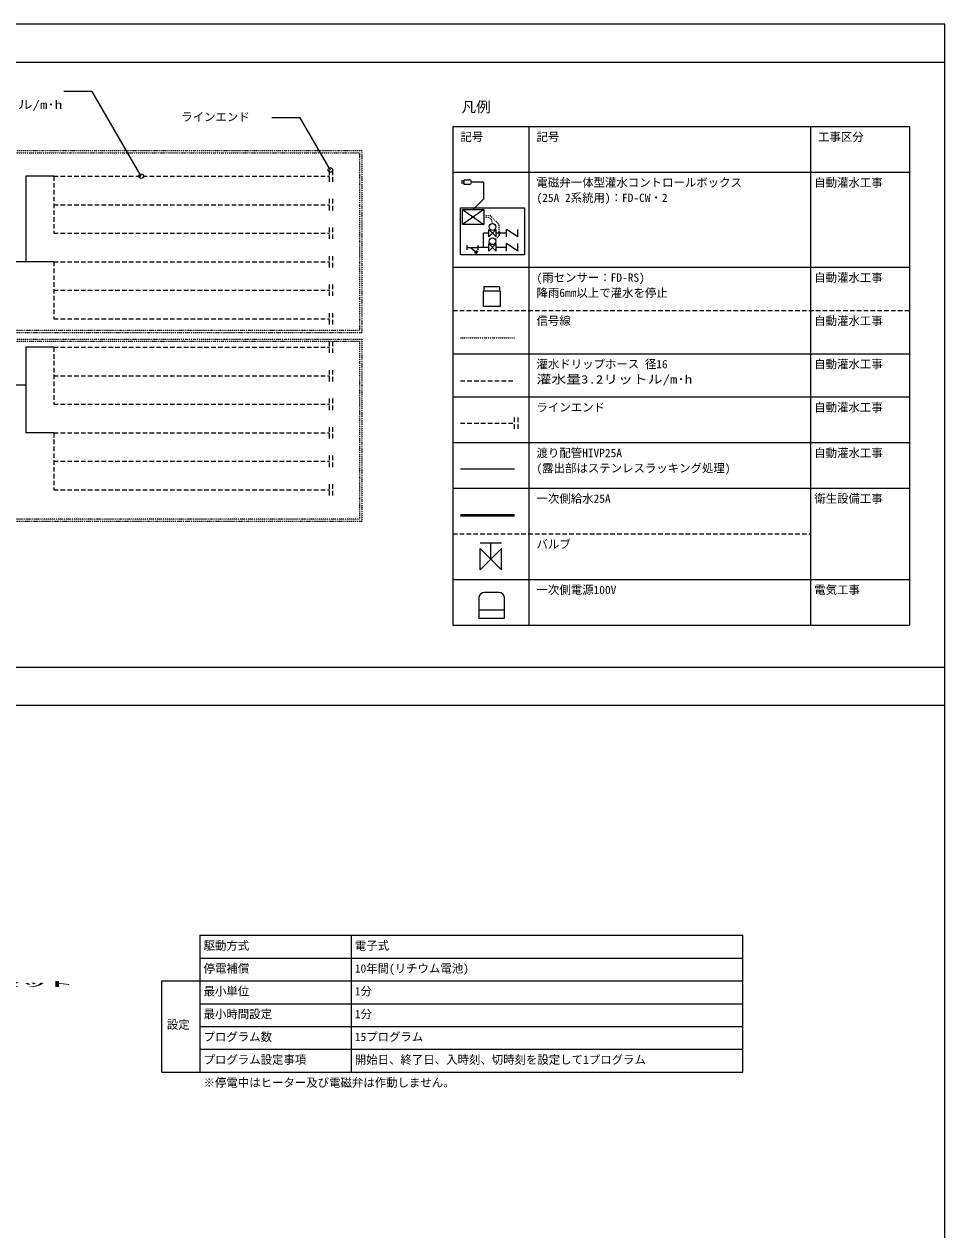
# Model space of a CAD drawing. Units: millimetres, scale not verified. Extents: x -79561 to 6403, y -2774 to 2774.
# Drawn here: x 3983 to 6403, y -397 to 2774 of the extents above; entities that cross this region are included whole.
import ezdxf
from ezdxf.enums import TextEntityAlignment as Align

# ---------------------------------------------------------------- set-up
doc = ezdxf.new("R2010")
doc.units = ezdxf.units.MM
doc.header["$LTSCALE"] = 4
doc.linetypes.add('USER3', pattern=[4.5, 3, -1.5])
doc.linetypes.add('USER4', pattern=[1.27, 0.5, -0.25, 0.01, -0.25, 0.01, -0.25])
for name, color, linetype, lineweight in [('0-1_WAKU', 7, 'Continuous', 18), ('0-3_moji', 7, 'Continuous', 18), ('0-7_KANAMONO', 4, 'Continuous', 18), ('0-8_ZATU', 6, 'Continuous', 18), ('0-9_kansui2', 1, 'Continuous', 18), ('0-B_kansui1', 4, 'Continuous', 18), ('2-2__4-0_', 7, 'Continuous', 18)]:
    doc.layers.add(name, color=color, linetype=linetype, lineweight=lineweight)
doc.styles.add('ＭＳ ゴシック', font='')
doc.styles.get('ＭＳ ゴシック').set_extended_font_data('MS Gothic')

msp = doc.modelspace()

# ---------------------------------------------------------------- linework, layer by layer
at = {"layer": '0-1_WAKU'}
for p, q in [((-1491.071, 2674), (6403.429, 2674)), ((-1491.071, 1083), (6403.429, 1083)), ((-1491.071, 983), (6403.429, 983)), ((5872.107, 17.566), (5872.107, 377.566))]:
    msp.add_line(p, q, dxfattribs=at)
msp.add_lwpolyline([(-1491.071, -2774), (6403.429, -2774), (6403.429, 2774), (-1491.071, 2774)], close=True, dxfattribs=at)
at = {"layer": '0-3_moji'}
for p, q in [((5110.097, 2504.576), (5110.097, 1193.326)), ((5110.097, 2504.576), (6310.097, 2504.576)), ((5310.097, 2504.576), (5310.097, 1193.326)), ((6050.097, 2504.576), (6050.097, 1193.326)), ((6310.097, 2504.576), (6310.097, 1193.326)), ((5110.097, 2384.576), (6310.097, 2384.576)), ((5110.097, 2134.576), (6310.097, 2134.576)), ((5110.097, 1907.076), (6310.097, 1907.076)), ((5110.097, 1793.326), (6310.097, 1793.326)), ((5110.097, 1673.326), (6310.097, 1673.326)), ((5110.097, 1553.326), (6310.097, 1553.326)), ((5110.097, 1313.326), (6310.097, 1313.326)), ((5110.097, 1193.326), (6310.097, 1193.326)), ((4444.9, 377.566), (4444.9, 17.566)), ((4444.9, 377.566), (5872.107, 377.566)), ((4842.538, 377.566), (4842.538, 17.566)), ((4444.9, 317.566), (5872.107, 317.566)), ((4344.9, 17.566), (4344.9, 257.566)), ((4344.9, 257.566), (5872.107, 257.566)), ((4444.9, 197.566), (5872.107, 197.566)), ((4444.9, 137.566), (5872.107, 137.566)), ((4444.9, 77.566), (5872.107, 77.566)), ((4344.9, 17.566), (5872.107, 17.566))]:
    msp.add_line(p, q, dxfattribs=at)
at = {"layer": '0-3_moji', "linetype": 'USER3'}
for p, q in [((5110.097, 2020.826), (6310.097, 2020.826)), ((5110.097, 1433.326), (6050.097, 1433.326))]:
    msp.add_line(p, q, dxfattribs=at)
at = {"layer": '0-3_moji'}
for points in [[(4291.195, 2374.035), (4162.526, 2596.897), (4087.974, 2596.897)], [(4788.182, 2390.241), (4709.13, 2527.163), (4634.578, 2527.163)]]:
    msp.add_lwpolyline(points, dxfattribs=at)
for centre in [(4291.195, 2374.035), (4788.182, 2390.241)]:
    msp.add_circle(centre, 6, dxfattribs=at)
at = {"layer": '0-7_KANAMONO'}
for p, q in [((5234.686, 2071.404), (5189.886, 2071.404)), ((5189.886, 2071.404), (5189.886, 2031.404)), ((5191.486, 2083.404), (5191.486, 2071.404)), ((5233.086, 2083.404), (5191.486, 2083.404)), ((5233.086, 2083.404), (5233.086, 2071.404)), ((5234.686, 2071.404), (5234.686, 2031.404)), ((5234.686, 2031.404), (5189.886, 2031.404))]:
    msp.add_line(p, q, dxfattribs=at)
at = {"layer": '0-7_KANAMONO', "linetype": 'USER4'}
for points in [[(3938.585, 2441.62), (4871.177, 2441.62), (4871.177, 1961.874), (3938.585, 1961.874)], [(3944.585, 2435.62), (4865.177, 2435.62), (4865.177, 1967.874), (3944.585, 1967.874)], [(3938.585, 1945.697), (4871.177, 1945.697), (4871.177, 1465.951), (3938.585, 1465.951)], [(3944.585, 1939.697), (4865.177, 1939.697), (4865.177, 1471.951), (3944.585, 1471.951)]]:
    msp.add_lwpolyline(points, close=True, dxfattribs=at)
at = {"layer": '0-8_ZATU'}
for p, q in [((5231.254, 1279.281), (5193.588, 1279.281)), ((5178.588, 1264.282), (5178.588, 1211.615)), ((5246.254, 1211.615), (5246.254, 1264.282)), ((5246.254, 1232.406), (5178.588, 1232.406)), ((5178.588, 1211.615), (5246.254, 1211.615))]:
    msp.add_line(p, q, dxfattribs=at)
for centre, start, end in [((5193.588, 1264.282), 90, 180), ((5231.254, 1264.282), 0, 90)]:
    msp.add_arc(centre, 15, start, end, dxfattribs=at)
at = {"layer": '0-9_kansui2'}
for p, q in [((3988.131, 2374.035), (3988.131, 2149.035)), ((4060.927, 2374.035), (3988.131, 2374.035)), ((5140.228, 2361.202), (5132.075, 2361.202)), ((5140.228, 2355.577), (5132.075, 2355.577)), ((5140.228, 2364.64), (5152.728, 2364.64)), ((5190.697, 2358.39), (5158.978, 2358.39)), ((5190.697, 2358.39), (5190.697, 2313.533)), ((5135.097, 2286.058), (5191.347, 2246.683)), ((5191.347, 2286.058), (5135.097, 2246.683)), ((5163.222, 2286.058), (5190.697, 2313.533)), ((5190.375, 2186.683), (5190.375, 2224.183)), ((5204.974, 2224.183), (5190.375, 2224.183)), ((5204.974, 2214.279), (5223.97, 2234.087)), ((5223.97, 2214.279), (5204.974, 2234.087)), ((5204.974, 2214.279), (5204.974, 2234.087)), ((5223.97, 2214.279), (5223.97, 2234.087)), ((5251.14, 2224.183), (5223.97, 2224.183)), ((5280.54, 2214.279), (5251.14, 2234.087)), ((5251.14, 2214.279), (5251.14, 2234.087)), ((5280.54, 2214.279), (5280.54, 2234.087)), ((5146.746, 2192.869), (5146.746, 2180.497)), ((5175.777, 2192.869), (5175.777, 2180.497)), ((5204.974, 2176.779), (5223.97, 2196.587)), ((5223.97, 2176.779), (5204.974, 2196.587)), ((5204.974, 2176.779), (5204.974, 2196.587)), ((5223.97, 2176.779), (5223.97, 2196.587)), ((5280.54, 2176.779), (5251.14, 2196.587)), ((5251.14, 2176.779), (5251.14, 2196.587)), ((5280.54, 2176.779), (5280.54, 2196.587)), ((5146.746, 2186.683), (5175.777, 2186.683)), ((5156.895, 2186.683), (5170.692, 2175.194)), ((5173.925, 2178.528), (5167.459, 2171.86)), ((5175.87, 2176.642), (5169.404, 2169.974)), ((5204.974, 2186.683), (5175.777, 2186.683)), ((5251.14, 2186.683), (5223.97, 2186.683)), ((4060.927, 2149.035), (3888.131, 2149.035)), ((3988.131, 1924.035), (3988.131, 1699.035)), ((4060.927, 1924.035), (3988.131, 1924.035)), ((3590.668, 1825.398), (3988.131, 1825.398)), ((4060.927, 1699.035), (3988.131, 1699.035)), ((5130.097, 1604.378), (5272.532, 1604.378)), ((5130.097, 1484.378), (5272.532, 1484.378)), ((5130.097, 1480.378), (5272.532, 1480.378)), ((5237.914, 1409.02), (5181.664, 1409.02)), ((5209.789, 1366.832), (5209.789, 1409.02))]:
    msp.add_line(p, q, dxfattribs=at)
at = {"layer": '0-9_kansui2', "linetype": 'USER4'}
for p, q in [((5214.472, 2249.351), (5211.36, 2260.966)), ((5130.097, 1949.176), (5272.532, 1949.176))]:
    msp.add_line(p, q, dxfattribs=at)
at = {"layer": '0-9_kansui2'}
for points in [[(5152.728, 2352.14), (5140.228, 2352.14), (5140.228, 2364.64), (5152.728, 2364.64)], [(5152.728, 2352.14), (5140.228, 2352.14), (5140.228, 2364.64)]]:
    msp.add_lwpolyline(points, dxfattribs=at)
for points in [[(5298.847, 2291.058), (5298.847, 2167.308), (5130.097, 2167.308), (5130.097, 2291.058)], [(5135.097, 2286.058), (5191.347, 2286.058), (5191.347, 2246.683), (5135.097, 2246.683)], [(5237.914, 1338.707), (5237.914, 1394.957), (5181.664, 1338.707), (5181.664, 1394.957)]]:
    msp.add_lwpolyline(points, close=True, dxfattribs=at)
at = {"layer": '0-9_kansui2', "linetype": 'USER4'}
for points in [[(5231.929, 2227.183), (5231.929, 2247.008), (5208.94, 2269.997), (5191.347, 2269.997)], [(5191.347, 2266.37), (5201.999, 2266.37), (5211.36, 2260.966)], [(5222.165, 2207.409), (5231.929, 2217.173), (5231.929, 2221.183)]]:
    msp.add_lwpolyline(points, dxfattribs=at)
at = {"layer": '0-9_kansui2'}
for centre in [(5214.472, 2240.467), (5214.472, 2202.967)]:
    msp.add_circle(centre, 8.883, dxfattribs=at)
msp.add_arc((5152.728, 2358.39), 6.25, 270, 90, dxfattribs=at)
msp.add_arc((5152.728, 2358.39), 6.25, 270, 90, dxfattribs=at)
at = {"layer": '0-9_kansui2', "linetype": 'USER4'}
msp.add_arc((5231.929, 2224.183), 3, 270, 90, dxfattribs=at)
at = {"layer": '0-B_kansui1', "linetype": 'USER3'}
for p, q in [((4786.103, 2359.035), (4786.103, 2389.035)), ((4795.103, 2359.035), (4795.103, 2389.035)), ((4060.927, 2374.035), (4060.927, 2224.035)), ((4060.927, 2374.035), (4786.103, 2374.035)), ((4060.927, 2299.035), (4786.103, 2299.035)), ((4786.103, 2284.035), (4786.103, 2314.035)), ((4795.103, 2284.035), (4795.103, 2314.035)), ((4060.927, 2224.035), (4786.103, 2224.035)), ((4786.103, 2209.035), (4786.103, 2239.035)), ((4795.103, 2209.035), (4795.103, 2239.035)), ((4786.103, 2134.035), (4786.103, 2164.035)), ((4795.103, 2134.035), (4795.103, 2164.035)), ((4060.927, 2149.035), (4786.103, 2149.035)), ((4060.927, 2074.035), (4786.103, 2074.035)), ((4786.103, 2059.035), (4786.103, 2089.035)), ((4795.103, 2059.035), (4795.103, 2089.035)), ((4786.103, 1984.035), (4786.103, 2014.035)), ((4795.103, 1984.035), (4795.103, 2014.035)), ((4786.103, 1909.035), (4786.103, 1939.035)), ((4795.103, 1909.035), (4795.103, 1939.035)), ((4060.927, 1924.035), (4786.103, 1924.035)), ((4060.927, 1849.035), (4786.103, 1849.035)), ((4786.103, 1834.035), (4786.103, 1864.035)), ((4795.103, 1834.035), (4795.103, 1864.035)), ((5130.097, 1835.426), (5272.532, 1835.426)), ((4786.103, 1759.035), (4786.103, 1789.035)), ((4795.103, 1759.035), (4795.103, 1789.035)), ((4786.103, 1684.035), (4786.103, 1714.035)), ((4795.103, 1684.035), (4795.103, 1714.035)), ((5130.097, 1724.378), (5272.532, 1724.378)), ((5272.532, 1709.378), (5272.532, 1739.378)), ((5281.532, 1709.378), (5281.532, 1739.378)), ((4060.927, 1699.035), (4786.103, 1699.035)), ((4060.927, 1624.035), (4786.103, 1624.035)), ((4786.103, 1609.035), (4786.103, 1639.035)), ((4795.103, 1609.035), (4795.103, 1639.035)), ((4786.103, 1534.035), (4786.103, 1564.035)), ((4795.103, 1534.035), (4795.103, 1564.035))]:
    msp.add_line(p, q, dxfattribs=at)
for points in [[(4060.927, 2149.035), (4060.927, 1999.035), (4786.103, 1999.035)], [(4060.927, 1924.035), (4060.927, 1774.035), (4786.103, 1774.035)], [(4060.927, 1699.035), (4060.927, 1549.035), (4786.103, 1549.035)]]:
    msp.add_lwpolyline(points, dxfattribs=at)

# ---------------------------------------------------------------- texts
at = {"layer": '0-3_moji', "style": 'ＭＳ ゴシック', "width": 1.3}
for p in [(3674.133, 2544.397), (5330.097, 1822.076)]:
    msp.add_text('灌水量3.2リットル/m･h', height=21.99, dxfattribs=at).set_placement(p, align=Align.BOTTOM_LEFT)
at = {"layer": '0-3_moji', "style": 'ＭＳ ゴシック'}
for s, height, p in [('凡例', 28.2, (5132.865, 2533.565)), ('ラインエンド', 21.99, (4396.169, 2512.163)), ('記号', 21.99, (5130.097, 2459.576)), ('記号', 21.99, (5330.097, 2459.576)), ('工事区分', 21.99, (6070.097, 2459.576)), ('電磁弁一体型灌水コントロールボックス', 21.99, (5330.097, 2339.576)), ('自動灌水工事', 21.99, (6060.097, 2339.576)), ('(25A 2系統用)：FD-CW・2', 21.99, (5330.097, 2299.576)), ('(雨センサー：FD-RS)', 21.99, (5330.097, 2089.576)), ('自動灌水工事', 21.99, (6060.097, 2089.576)), ('降雨6mm以上で灌水を停止', 21.99, (5330.097, 2049.576)), ('信号線', 21.99, (5330.097, 1975.826)), ('自動灌水工事', 21.99, (6060.097, 1975.826)), ('灌水ドリップホース 径16', 21.99, (5330.097, 1862.076)), ('自動灌水工事', 21.99, (6060.097, 1862.076)), ('ラインエンド', 21.99, (5330.097, 1748.326)), ('自動灌水工事', 21.99, (6060.097, 1748.326)), ('渡り配管HIVP25A', 21.99, (5330.097, 1628.326)), ('自動灌水工事', 21.99, (6060.097, 1628.326)), ('(露出部はステンレスラッキング処理)', 21.99, (5330.097, 1588.326)), ('一次側給水25A', 21.99, (5330.097, 1508.326)), ('衛生設備工事', 21.99, (6060.097, 1508.326)), ('バルブ', 21.99, (5330.097, 1388.326)), ('一次側電源100V', 21.99, (5330.097, 1268.326)), ('電気工事', 21.99, (6060.097, 1268.326)), ('駆動方式', 21.99, (4454.9, 332.566)), ('電子式', 21.99, (4852.538, 332.566)), ('停電補償', 21.99, (4454.9, 272.566)), ('10年間(リチウム電池)', 21.99, (4852.538, 272.566)), ('最小単位', 21.99, (4454.9, 212.566)), ('1分', 21.99, (4852.538, 212.566)), ('最小時間設定', 21.99, (4454.9, 152.566)), ('1分', 21.99, (4852.538, 152.566)), ('設定', 21.99, (4358.468, 124.807)), ('プログラム数', 21.99, (4454.9, 92.566)), ('15プログラム', 21.99, (4852.538, 92.566)), ('プログラム設定事項', 21.99, (4454.9, 32.566)), ('開始日、終了日、入時刻、切時刻を設定して1プログラム', 21.99, (4852.538, 32.566)), ('※停電中はヒーター及び電磁弁は作動しません。', 21.99, (4454.9, -27.769))]:
    msp.add_text(s, height=height, dxfattribs=at).set_placement(p, align=Align.BOTTOM_LEFT)
at = {"layer": '2-2__4-0_', "style": 'ＭＳ ゴシック', "width": 7}
msp.add_text('ﾘｾｯﾄ', height=14.33, dxfattribs=at).set_placement((3839.985, 237.797), align=Align.BOTTOM_LEFT)

doc.saveas('drawing.dxf')
